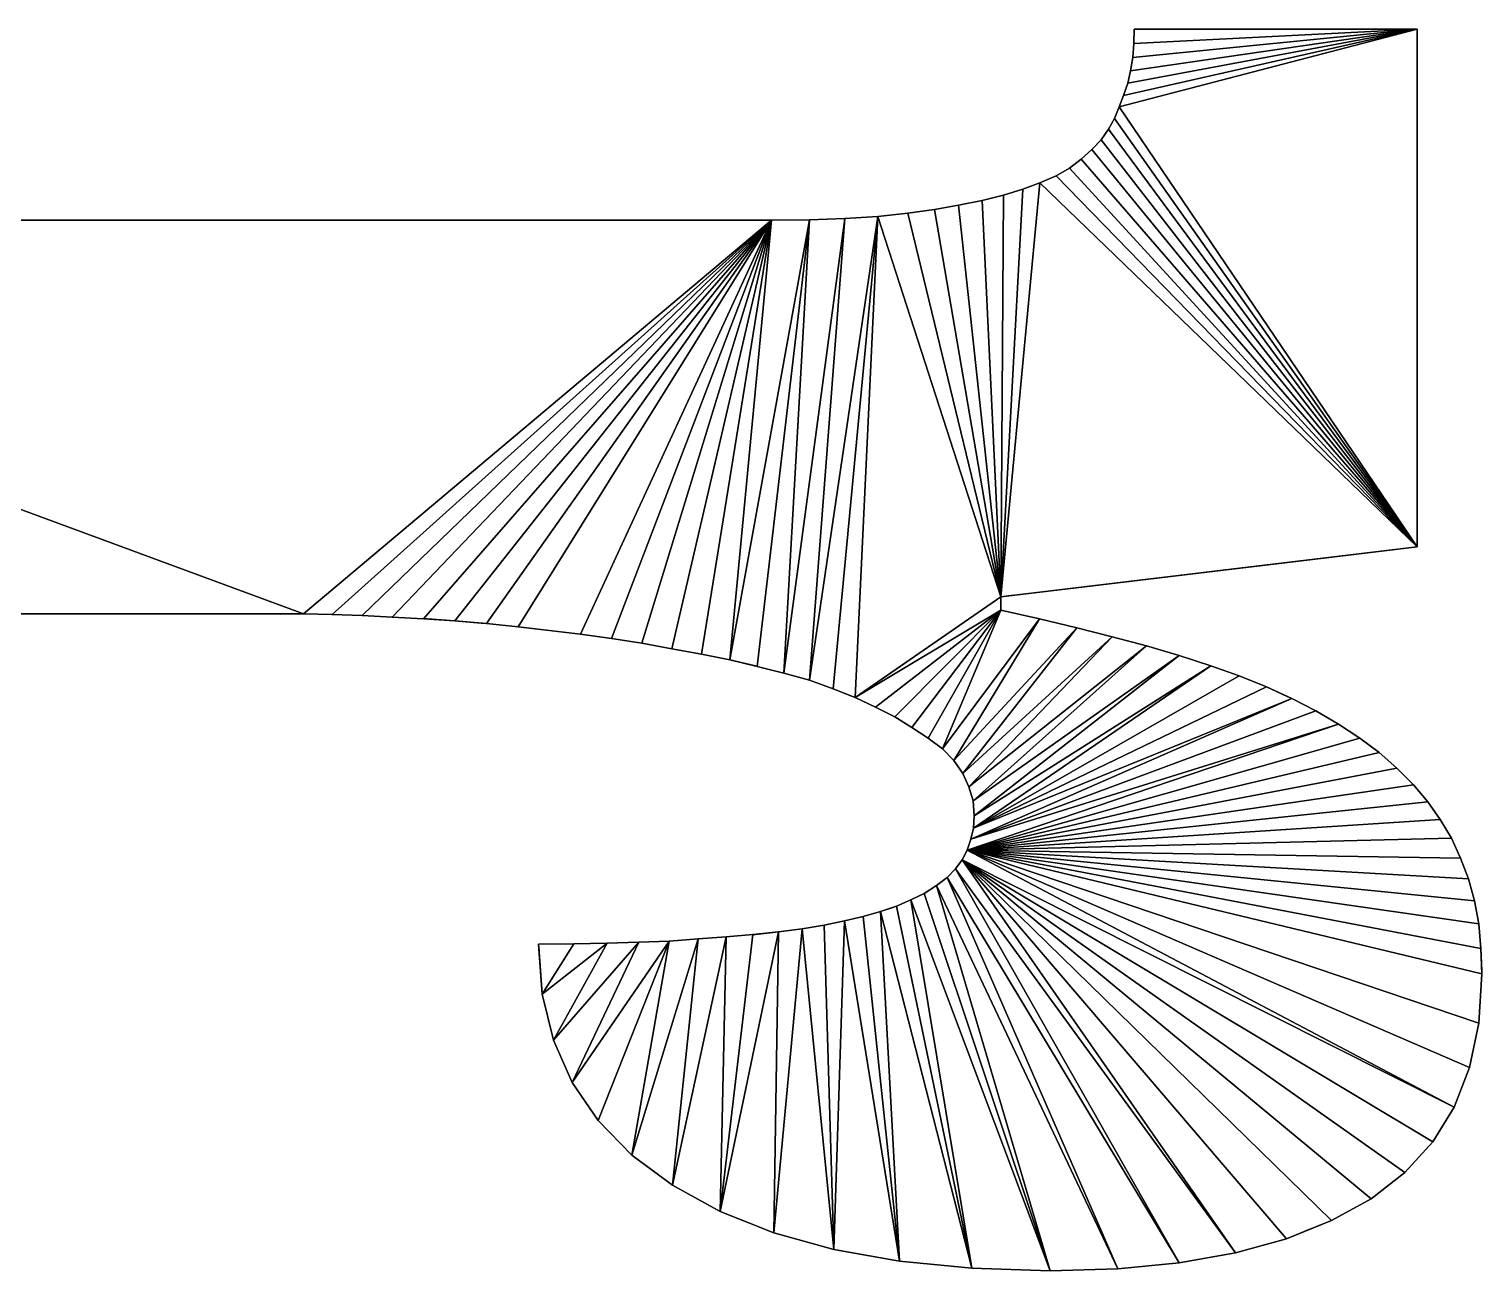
# Model space of a CAD drawing. Header units: inches. Extents: x 62 to 1153, y 3 to 780.
# Drawn here: x 408.183 to 410.895, y 200.456 to 202.775 of the extents above; entities that cross this region are included whole.
import ezdxf

# ---------------------------------------------------------------- set-up
doc = ezdxf.new("R2010")
doc.units = ezdxf.units.IN
doc.header["$MEASUREMENT"] = 0
doc.layers.add('ConstLine', color=6, linetype='Continuous')
doc.layers.add('ObjLayer', color=2, linetype='Continuous')

msp = doc.modelspace()

# ---------------------------------------------------------------- linework, layer by layer
at = {"layer": 'ConstLine'}
for points in [[(410.7739, 201.8076, 5), (410.7739, 202.7746, 5), (410.2179, 202.6296, 5)], [(410.2259, 202.6506, 5), (410.2179, 202.6296, 5), (410.7739, 202.7746, 5)], [(410.2339, 202.6736, 5), (410.2259, 202.6506, 5), (410.7739, 202.7746, 5)], [(410.2389, 202.6966, 5), (410.2339, 202.6736, 5), (410.7739, 202.7746, 5)], [(410.2429, 202.7216, 5), (410.2389, 202.6966, 5), (410.7739, 202.7746, 5)], [(410.2449, 202.7476, 5), (410.2429, 202.7216, 5), (410.7739, 202.7746, 5)], [(410.2459, 202.7746, 4), (410.2449, 202.7476, 4), (410.2449, 202.7476, 5)], [(410.2459, 202.7746, 4), (410.2449, 202.7476, 5), (410.2459, 202.7746, 5)], [(410.7739, 202.7746, 5), (410.2459, 202.7746, 5), (410.2449, 202.7476, 5)], [(410.2459, 202.7746, 5), (410.7739, 202.7746, 5), (410.2459, 202.7746, 4)], [(410.7739, 202.7746, 4), (410.2459, 202.7746, 4), (410.7739, 202.7746, 5)], [(410.7739, 202.7746, 4), (410.7739, 202.7746, 5), (410.7739, 201.8076, 5)], [(410.7739, 201.8076, 5), (410.7739, 201.8076, 4), (410.7739, 202.7746, 4)], [(410.2449, 202.7476, 4), (410.2429, 202.7216, 4), (410.2429, 202.7216, 5)], [(410.2449, 202.7476, 4), (410.2429, 202.7216, 5), (410.2449, 202.7476, 5)], [(410.2389, 202.6966, 4), (410.2339, 202.6736, 4), (410.2339, 202.6736, 5)], [(410.2389, 202.6966, 4), (410.2339, 202.6736, 5), (410.2389, 202.6966, 5)], [(410.2429, 202.7216, 4), (410.2389, 202.6966, 4), (410.2389, 202.6966, 5)], [(410.2429, 202.7216, 4), (410.2389, 202.6966, 5), (410.2429, 202.7216, 5)], [(410.2339, 202.6736, 4), (410.2259, 202.6506, 4), (410.2259, 202.6506, 5)], [(410.2339, 202.6736, 4), (410.2259, 202.6506, 5), (410.2339, 202.6736, 5)], [(410.2259, 202.6506, 4), (410.2179, 202.6296, 4), (410.2179, 202.6296, 5)], [(410.2259, 202.6506, 4), (410.2179, 202.6296, 5), (410.2259, 202.6506, 5)], [(410.2179, 202.6296, 4), (410.2089, 202.6076, 4), (410.2089, 202.6076, 5)], [(410.2179, 202.6296, 4), (410.2089, 202.6076, 5), (410.2179, 202.6296, 5)], [(410.2179, 202.6296, 5), (410.2089, 202.6076, 5), (410.7739, 201.8076, 5)], [(410.1979, 202.5876, 4), (410.1839, 202.5676, 4), (410.1839, 202.5676, 5)], [(410.1979, 202.5876, 4), (410.1839, 202.5676, 5), (410.1979, 202.5876, 5)], [(410.1839, 202.5676, 5), (410.7739, 201.8076, 5), (410.1979, 202.5876, 5)], [(410.2089, 202.6076, 4), (410.1979, 202.5876, 4), (410.1979, 202.5876, 5)], [(410.2089, 202.6076, 4), (410.1979, 202.5876, 5), (410.2089, 202.6076, 5)], [(410.2089, 202.6076, 5), (410.1979, 202.5876, 5), (410.7739, 201.8076, 5)], [(410.1697, 202.5526, 4), (410.1669, 202.5496, 5), (410.1839, 202.5676, 5)], [(410.1839, 202.5676, 5), (410.1669, 202.5496, 5), (410.7739, 201.8076, 5)], [(410.1839, 202.5676, 4), (410.1697, 202.5526, 4), (410.1839, 202.5676, 5)], [(410.1669, 202.5496, 4), (410.1469, 202.5316, 4), (410.1469, 202.5316, 5)], [(410.1669, 202.5496, 4), (410.1469, 202.5316, 5), (410.1669, 202.5496, 5)], [(410.1469, 202.5316, 5), (410.7739, 201.8076, 5), (410.1669, 202.5496, 5)], [(410.1697, 202.5526, 4), (410.1669, 202.5496, 4), (410.1669, 202.5496, 5)], [(410.1249, 202.5146, 4), (410.0999, 202.5006, 4), (410.0999, 202.5006, 5)], [(410.1249, 202.5146, 4), (410.0999, 202.5006, 5), (410.1249, 202.5146, 5)], [(410.1249, 202.5146, 5), (410.0999, 202.5006, 5), (410.7739, 201.8076, 5)], [(410.1469, 202.5316, 4), (410.1249, 202.5146, 4), (410.1249, 202.5146, 5)], [(410.1469, 202.5316, 4), (410.1249, 202.5146, 5), (410.1469, 202.5316, 5)], [(410.1469, 202.5316, 5), (410.1249, 202.5146, 5), (410.7739, 201.8076, 5)], [(410.0379, 202.4756, 5), (409.9969, 201.7146, 5), (410.0699, 202.4876, 5)], [(410.7739, 201.8076, 5), (410.0699, 202.4876, 5), (409.9969, 201.7146, 5)], [(410.0699, 202.4876, 4), (410.0379, 202.4756, 4), (410.0379, 202.4756, 5)], [(410.0699, 202.4876, 4), (410.0379, 202.4756, 5), (410.0699, 202.4876, 5)], [(410.0999, 202.5006, 4), (410.0699, 202.4876, 4), (410.0699, 202.4876, 5)], [(410.0999, 202.5006, 4), (410.0699, 202.4876, 5), (410.0999, 202.5006, 5)], [(410.0999, 202.5006, 5), (410.0699, 202.4876, 5), (410.7739, 201.8076, 5)], [(409.9619, 202.4546, 4), (409.9179, 202.4456, 4), (409.9179, 202.4456, 5)], [(409.9619, 202.4546, 4), (409.9179, 202.4456, 5), (409.9619, 202.4546, 5)], [(409.9619, 202.4546, 5), (409.9179, 202.4456, 5), (409.9969, 201.7146, 5)], [(410.0019, 202.4646, 4), (409.9619, 202.4546, 4), (409.9619, 202.4546, 5)], [(410.0019, 202.4646, 4), (409.9619, 202.4546, 5), (410.0019, 202.4646, 5)], [(410.0019, 202.4646, 5), (409.9619, 202.4546, 5), (409.9969, 201.7146, 5)], [(410.0019, 202.4646, 5), (409.9969, 201.7146, 5), (410.0379, 202.4756, 5)], [(410.0379, 202.4756, 4), (410.0019, 202.4646, 4), (410.0019, 202.4646, 5)], [(410.0379, 202.4756, 4), (410.0019, 202.4646, 5), (410.0379, 202.4756, 5)], [(409.6399, 201.5586, 5), (409.6839, 201.5426, 5), (409.7669, 202.4246, 5)], [(409.7669, 202.4246, 5), (409.7059, 202.4206, 5), (409.6399, 201.5586, 5)], [(409.6839, 201.5426, 5), (409.7249, 201.5266, 5), (409.7669, 202.4246, 5)], [(409.7669, 202.4246, 4), (409.7059, 202.4206, 4), (409.7059, 202.4206, 5)], [(409.7669, 202.4246, 4), (409.7059, 202.4206, 5), (409.7669, 202.4246, 5)], [(409.9969, 201.7146, 5), (409.7669, 202.4246, 5), (409.7249, 201.5266, 5)], [(409.8229, 202.4306, 4), (409.7669, 202.4246, 4), (409.7669, 202.4246, 5)], [(409.8229, 202.4306, 4), (409.7669, 202.4246, 5), (409.8229, 202.4306, 5)], [(409.8229, 202.4306, 5), (409.7669, 202.4246, 5), (409.9969, 201.7146, 5)], [(409.8729, 202.4376, 4), (409.8229, 202.4306, 4), (409.8229, 202.4306, 5)], [(409.8729, 202.4376, 4), (409.8229, 202.4306, 5), (409.8729, 202.4376, 5)], [(409.8729, 202.4376, 5), (409.8229, 202.4306, 5), (409.9969, 201.7146, 5)], [(409.9179, 202.4456, 4), (409.8729, 202.4376, 4), (409.8729, 202.4376, 5)], [(409.9179, 202.4456, 4), (409.8729, 202.4376, 5), (409.9179, 202.4456, 5)], [(409.9179, 202.4456, 5), (409.8729, 202.4376, 5), (409.9969, 201.7146, 5)], [(408.6949, 201.6826, 5), (406.7039, 202.4176, 5), (406.5849, 201.6826, 5)], [(406.7039, 202.4176, 5), (409.5689, 202.4176, 5), (409.5689, 202.4176, 4)], [(409.5689, 202.4176, 4), (406.7039, 202.4176, 4), (406.7039, 202.4176, 5)], [(406.7039, 202.4176, 5), (408.6949, 201.6826, 5), (409.5689, 202.4176, 5)], [(408.7489, 201.6816, 5), (409.5689, 202.4176, 5), (408.6949, 201.6826, 5)], [(408.8049, 201.6796, 5), (409.5689, 202.4176, 5), (408.7489, 201.6816, 5)], [(408.8049, 201.6796, 5), (408.8609, 201.6766, 5), (409.5689, 202.4176, 5)], [(408.8609, 201.6766, 5), (408.9189, 201.6736, 5), (409.5689, 202.4176, 5)], [(408.9189, 201.6736, 5), (408.9779, 201.6696, 5), (409.5689, 202.4176, 5)], [(408.9779, 201.6696, 5), (409.0369, 201.6646, 5), (409.5689, 202.4176, 5)], [(409.0369, 201.6646, 5), (409.0959, 201.6586, 5), (409.5689, 202.4176, 5)], [(409.0959, 201.6586, 5), (409.2119, 201.6446, 5), (409.5689, 202.4176, 5)], [(409.2119, 201.6446, 5), (409.2699, 201.6366, 5), (409.5689, 202.4176, 5)], [(409.2699, 201.6366, 5), (409.3269, 201.6276, 5), (409.5689, 202.4176, 5)], [(409.3269, 201.6276, 5), (409.3829, 201.6176, 5), (409.5689, 202.4176, 5)], [(409.3829, 201.6176, 5), (409.4379, 201.6076, 5), (409.5689, 202.4176, 5)], [(409.4379, 201.6076, 5), (409.4909, 201.5966, 5), (409.5689, 202.4176, 5)], [(409.4909, 201.5966, 5), (409.5419, 201.5846, 5), (409.6399, 202.4186, 5)], [(409.6399, 202.4186, 5), (409.5689, 202.4176, 5), (409.4909, 201.5966, 5)], [(409.5419, 201.5846, 5), (409.5919, 201.5716, 5), (409.6399, 202.4186, 5)], [(409.6399, 202.4186, 4), (409.5689, 202.4176, 4), (409.5689, 202.4176, 5)], [(409.6399, 202.4186, 4), (409.5689, 202.4176, 5), (409.6399, 202.4186, 5)], [(409.5919, 201.5716, 5), (409.6399, 201.5586, 5), (409.7059, 202.4206, 5)], [(409.7059, 202.4206, 5), (409.6399, 202.4186, 5), (409.5919, 201.5716, 5)], [(409.7059, 202.4206, 4), (409.6399, 202.4186, 4), (409.6399, 202.4186, 5)], [(409.7059, 202.4206, 4), (409.6399, 202.4186, 5), (409.7059, 202.4206, 5)], [(410.7739, 201.8076, 5), (409.9969, 201.7146, 5), (410.5629, 201.7824, 4)], [(410.7739, 201.8076, 4), (410.7739, 201.8076, 5), (410.5629, 201.7824, 4)], [(410.106, 201.7277, 4), (410.5629, 201.7824, 4), (409.9969, 201.7146, 5)], [(410.0486, 201.7208, 4), (410.106, 201.7277, 4), (409.9969, 201.7146, 5)], [(410.021, 201.7175, 4), (410.0486, 201.7208, 4), (409.9969, 201.7146, 5)], [(409.9969, 201.6896, 5), (409.9969, 201.7146, 5), (409.7249, 201.5266, 5)], [(409.9969, 201.7146, 5), (409.9969, 201.7146, 4), (410.021, 201.7175, 4)], [(409.9969, 201.7146, 4), (409.9969, 201.7146, 5), (409.9969, 201.6896, 4)], [(409.9969, 201.7146, 5), (409.9969, 201.6896, 5), (409.9969, 201.6896, 4)], [(408.6949, 201.6826, 5), (406.5849, 201.6826, 5), (406.5849, 201.6826, 4)], [(408.6949, 201.6826, 5), (406.5849, 201.6826, 4), (408.6949, 201.6826, 4)], [(408.7489, 201.6816, 4), (408.7489, 201.6816, 5), (408.6949, 201.6826, 5)], [(408.7489, 201.6816, 4), (408.6949, 201.6826, 5), (408.6949, 201.6826, 4)], [(408.8049, 201.6796, 4), (408.8049, 201.6796, 5), (408.7489, 201.6816, 5)], [(408.8049, 201.6796, 4), (408.7489, 201.6816, 5), (408.7489, 201.6816, 4)], [(408.8609, 201.6766, 4), (408.8609, 201.6766, 5), (408.8049, 201.6796, 5)], [(408.8609, 201.6766, 4), (408.8049, 201.6796, 5), (408.8049, 201.6796, 4)], [(408.9189, 201.6736, 4), (408.9189, 201.6736, 5), (408.8609, 201.6766, 5)], [(408.9189, 201.6736, 4), (408.8609, 201.6766, 5), (408.8609, 201.6766, 4)], [(408.9189, 201.6736, 4), (408.9264, 201.6731, 4), (408.9189, 201.6736, 5)], [(408.9779, 201.6696, 5), (408.9189, 201.6736, 5), (408.9264, 201.6731, 4)], [(408.9779, 201.6696, 4), (408.9779, 201.6696, 5), (408.9264, 201.6731, 4)], [(408.9779, 201.6696, 4), (409.0269, 201.6655, 4), (408.9779, 201.6696, 5)], [(409.0369, 201.6646, 5), (408.9779, 201.6696, 5), (409.0269, 201.6655, 4)], [(409.0369, 201.6646, 4), (409.0369, 201.6646, 5), (409.0269, 201.6655, 4)], [(409.0959, 201.6586, 4), (409.0959, 201.6586, 5), (409.0369, 201.6646, 5)], [(409.0959, 201.6586, 4), (409.0369, 201.6646, 5), (409.0369, 201.6646, 4)], [(409.7249, 201.5266, 5), (409.7629, 201.5086, 5), (409.9969, 201.6896, 5)], [(409.7629, 201.5086, 5), (409.7989, 201.4906, 5), (409.9969, 201.6896, 5)], [(409.7989, 201.4906, 5), (409.8309, 201.4706, 5), (409.9969, 201.6896, 5)], [(409.8309, 201.4706, 5), (409.8609, 201.4506, 5), (409.9969, 201.6896, 5)], [(409.8609, 201.4506, 5), (409.8879, 201.4306, 5), (409.9969, 201.6896, 5)], [(410.0689, 201.6736, 5), (409.9969, 201.6896, 5), (409.8879, 201.4306, 5)], [(409.8879, 201.4306, 5), (409.9089, 201.4086, 5), (410.0689, 201.6736, 5)], [(410.1389, 201.6566, 5), (410.0689, 201.6736, 5), (409.9089, 201.4086, 5)], [(410.0689, 201.6736, 4), (409.9969, 201.6896, 4), (409.9969, 201.6896, 5)], [(410.0689, 201.6736, 4), (409.9969, 201.6896, 5), (410.0689, 201.6736, 5)], [(410.1389, 201.6566, 4), (410.0689, 201.6736, 4), (410.0689, 201.6736, 5)], [(410.1389, 201.6566, 4), (410.0689, 201.6736, 5), (410.1389, 201.6566, 5)], [(409.2119, 201.6446, 4), (409.2119, 201.6446, 5), (409.0959, 201.6586, 5)], [(409.2119, 201.6446, 4), (409.0959, 201.6586, 5), (409.0959, 201.6586, 4)], [(409.2699, 201.6366, 4), (409.2699, 201.6366, 5), (409.2119, 201.6446, 5)], [(409.2699, 201.6366, 4), (409.2119, 201.6446, 5), (409.2119, 201.6446, 4)], [(409.9089, 201.4086, 5), (409.9259, 201.3846, 5), (410.1389, 201.6566, 5)], [(410.2049, 201.6396, 5), (410.1389, 201.6566, 5), (409.9259, 201.3846, 5)], [(409.9259, 201.3846, 5), (409.9369, 201.3596, 5), (410.2049, 201.6396, 5)], [(410.2689, 201.6226, 5), (410.2049, 201.6396, 5), (409.9369, 201.3596, 5)], [(410.2049, 201.6396, 4), (410.1389, 201.6566, 4), (410.1389, 201.6566, 5)], [(410.2049, 201.6396, 4), (410.1389, 201.6566, 5), (410.2049, 201.6396, 5)], [(410.2689, 201.6226, 4), (410.2049, 201.6396, 4), (410.2049, 201.6396, 5)], [(410.2689, 201.6226, 4), (410.2049, 201.6396, 5), (410.2689, 201.6226, 5)], [(409.3269, 201.6276, 4), (409.3269, 201.6276, 5), (409.2699, 201.6366, 5)], [(409.3269, 201.6276, 4), (409.2699, 201.6366, 5), (409.2699, 201.6366, 4)], [(409.3829, 201.6176, 4), (409.3829, 201.6176, 5), (409.3269, 201.6276, 5)], [(409.3829, 201.6176, 4), (409.3269, 201.6276, 5), (409.3269, 201.6276, 4)], [(409.4379, 201.6076, 4), (409.4379, 201.6076, 5), (409.3829, 201.6176, 5)], [(409.4379, 201.6076, 4), (409.3829, 201.6176, 5), (409.3829, 201.6176, 4)], [(409.9369, 201.3596, 5), (409.9449, 201.3336, 5), (410.2689, 201.6226, 5)], [(410.3299, 201.6046, 5), (410.2689, 201.6226, 5), (409.9449, 201.3336, 5)], [(410.3299, 201.6046, 4), (410.2689, 201.6226, 4), (410.2689, 201.6226, 5)], [(410.3299, 201.6046, 4), (410.2689, 201.6226, 5), (410.3299, 201.6046, 5)], [(409.4909, 201.5966, 4), (409.4909, 201.5966, 5), (409.4379, 201.6076, 5)], [(409.4909, 201.5966, 4), (409.4379, 201.6076, 5), (409.4379, 201.6076, 4)], [(409.4909, 201.5966, 4), (409.5389, 201.5853, 4), (409.4909, 201.5966, 5)], [(409.5419, 201.5846, 5), (409.4909, 201.5966, 5), (409.5389, 201.5853, 4)], [(409.5419, 201.5846, 4), (409.5419, 201.5846, 5), (409.5389, 201.5853, 4)], [(409.5919, 201.5716, 4), (409.5919, 201.5716, 5), (409.5419, 201.5846, 5)], [(409.5919, 201.5716, 4), (409.5419, 201.5846, 5), (409.5419, 201.5846, 4)], [(409.9449, 201.3336, 5), (409.9469, 201.3056, 5), (410.3299, 201.6046, 5)], [(410.4419, 201.5666, 5), (410.3889, 201.5856, 5), (409.9459, 201.2826, 5)], [(409.9469, 201.3056, 5), (409.9459, 201.2826, 5), (410.3889, 201.5856, 5)], [(410.3889, 201.5856, 5), (410.3299, 201.6046, 5), (409.9469, 201.3056, 5)], [(410.3889, 201.5856, 4), (410.3299, 201.6046, 4), (410.3299, 201.6046, 5)], [(410.3889, 201.5856, 4), (410.3299, 201.6046, 5), (410.3889, 201.5856, 5)], [(410.4419, 201.5666, 4), (410.3889, 201.5856, 4), (410.3889, 201.5856, 5)], [(410.4419, 201.5666, 4), (410.3889, 201.5856, 5), (410.4419, 201.5666, 5)], [(409.6399, 201.5586, 4), (409.6399, 201.5586, 5), (409.5919, 201.5716, 5)], [(409.6399, 201.5586, 4), (409.5919, 201.5716, 5), (409.5919, 201.5716, 4)], [(409.6839, 201.5426, 4), (409.6839, 201.5426, 5), (409.6399, 201.5586, 5)], [(409.6839, 201.5426, 4), (409.6399, 201.5586, 5), (409.6399, 201.5586, 4)], [(410.4929, 201.5466, 5), (410.4419, 201.5666, 5), (409.9459, 201.2826, 5)], [(410.4929, 201.5466, 4), (410.4419, 201.5666, 4), (410.4419, 201.5666, 5)], [(410.4929, 201.5466, 4), (410.4419, 201.5666, 5), (410.4929, 201.5466, 5)], [(409.6839, 201.5426, 4), (409.7197, 201.5286, 4), (409.6839, 201.5426, 5)], [(409.6839, 201.5426, 5), (409.7197, 201.5286, 4), (409.7249, 201.5266, 5)], [(410.5399, 201.5246, 5), (410.4929, 201.5466, 5), (409.9459, 201.2826, 5)], [(410.5313, 201.5286, 4), (410.4929, 201.5466, 4), (410.4929, 201.5466, 5)], [(410.4929, 201.5466, 5), (410.5399, 201.5246, 5), (410.5313, 201.5286, 4)], [(409.7249, 201.5266, 4), (409.7249, 201.5266, 5), (409.7197, 201.5286, 4)], [(409.7629, 201.5086, 5), (409.7249, 201.5266, 5), (409.7249, 201.5266, 4)], [(409.7629, 201.5086, 5), (409.7249, 201.5266, 4), (409.7629, 201.5086, 4)], [(409.7989, 201.4906, 5), (409.7629, 201.5086, 5), (409.7629, 201.5086, 4)], [(409.7629, 201.5086, 4), (409.7989, 201.4906, 4), (409.7989, 201.4906, 5)], [(410.5399, 201.5246, 5), (409.9409, 201.2616, 5), (410.5849, 201.5016, 5)], [(409.9459, 201.2826, 5), (409.9409, 201.2616, 5), (410.5399, 201.5246, 5)], [(410.5849, 201.5016, 5), (409.9409, 201.2616, 5), (410.6269, 201.4766, 5)], [(410.5399, 201.5246, 4), (410.5313, 201.5286, 4), (410.5399, 201.5246, 5)], [(410.5399, 201.5246, 5), (410.5849, 201.5016, 5), (410.5629, 201.5129, 4)], [(410.5629, 201.5129, 4), (410.5399, 201.5246, 4), (410.5399, 201.5246, 5)], [(410.5849, 201.5016, 4), (410.5629, 201.5129, 4), (410.5849, 201.5016, 5)], [(410.6269, 201.4766, 4), (410.5849, 201.5016, 4), (410.5849, 201.5016, 5)], [(410.6269, 201.4766, 4), (410.5849, 201.5016, 5), (410.6269, 201.4766, 5)], [(409.8309, 201.4706, 5), (409.7989, 201.4906, 5), (409.8309, 201.4706, 4)], [(409.7989, 201.4906, 4), (409.8309, 201.4706, 4), (409.7989, 201.4906, 5)], [(410.6269, 201.4766, 5), (409.9339, 201.2416, 5), (410.6669, 201.4506, 5)], [(409.9339, 201.2416, 5), (410.6269, 201.4766, 5), (409.9409, 201.2616, 5)], [(410.6669, 201.4506, 4), (410.6269, 201.4766, 4), (410.6269, 201.4766, 5)], [(410.6669, 201.4506, 4), (410.6269, 201.4766, 5), (410.6669, 201.4506, 5)], [(409.8609, 201.4506, 4), (409.8609, 201.4506, 5), (409.8309, 201.4706, 5)], [(409.8309, 201.4706, 4), (409.8609, 201.4506, 4), (409.8309, 201.4706, 5)], [(409.8879, 201.4306, 4), (409.8879, 201.4306, 5), (409.8609, 201.4506, 4)], [(409.8609, 201.4506, 5), (409.8609, 201.4506, 4), (409.8879, 201.4306, 5)], [(410.6669, 201.4506, 5), (409.9339, 201.2416, 5), (410.7029, 201.4236, 5)], [(410.7029, 201.4236, 4), (410.6669, 201.4506, 4), (410.6669, 201.4506, 5)], [(410.7029, 201.4236, 4), (410.6669, 201.4506, 5), (410.7029, 201.4236, 5)], [(409.8879, 201.4306, 4), (409.9089, 201.4086, 4), (409.8879, 201.4306, 5)], [(409.9089, 201.4086, 5), (409.8879, 201.4306, 5), (409.9089, 201.4086, 4)], [(410.7029, 201.4236, 5), (409.9339, 201.2416, 5), (410.7359, 201.3946, 5)], [(410.7359, 201.3946, 4), (410.7029, 201.4236, 4), (410.7029, 201.4236, 5)], [(410.7359, 201.3946, 4), (410.7029, 201.4236, 5), (410.7359, 201.3946, 5)], [(409.9089, 201.4086, 4), (409.9259, 201.3846, 5), (409.9089, 201.4086, 5)], [(409.9259, 201.3846, 5), (409.9089, 201.4086, 4), (409.9259, 201.3846, 4)], [(410.7359, 201.3946, 5), (409.9339, 201.2416, 5), (410.7669, 201.3636, 5)], [(410.7359, 201.3946, 4), (410.7359, 201.3946, 5), (410.7669, 201.3636, 5)], [(410.7359, 201.3946, 4), (410.7669, 201.3636, 5), (410.7669, 201.3636, 4)], [(409.9259, 201.3846, 5), (409.9259, 201.3846, 4), (409.9369, 201.3596, 5)], [(409.9259, 201.3846, 4), (409.9369, 201.3596, 4), (409.9369, 201.3596, 5)], [(410.7669, 201.3636, 5), (409.9339, 201.2416, 5), (410.7939, 201.3316, 5)], [(409.9369, 201.3596, 5), (409.9449, 201.3336, 4), (409.9449, 201.3336, 5)], [(409.9369, 201.3596, 4), (409.9449, 201.3336, 4), (409.9369, 201.3596, 5)], [(410.7669, 201.3636, 4), (410.7669, 201.3636, 5), (410.7939, 201.3316, 5)], [(410.7669, 201.3636, 4), (410.7939, 201.3316, 5), (410.7939, 201.3316, 4)], [(410.7939, 201.3316, 5), (409.9339, 201.2416, 5), (410.8169, 201.2986, 5)], [(409.9449, 201.3336, 4), (409.9469, 201.3056, 5), (409.9449, 201.3336, 5)], [(409.9449, 201.3336, 4), (409.9469, 201.3056, 4), (409.9469, 201.3056, 5)], [(410.7939, 201.3316, 4), (410.7939, 201.3316, 5), (410.8169, 201.2986, 5)], [(410.7939, 201.3316, 4), (410.8169, 201.2986, 5), (410.8169, 201.2986, 4)], [(410.8169, 201.2986, 5), (409.9339, 201.2416, 5), (410.8379, 201.2636, 5)], [(409.9459, 201.2826, 5), (409.9469, 201.3056, 5), (409.9459, 201.2826, 4)], [(409.9469, 201.3056, 5), (409.9469, 201.3056, 4), (409.9459, 201.2826, 4)], [(410.8169, 201.2986, 4), (410.8169, 201.2986, 5), (410.8379, 201.2636, 5)], [(410.8169, 201.2986, 4), (410.8379, 201.2636, 5), (410.8379, 201.2636, 4)], [(410.8379, 201.2636, 5), (409.9339, 201.2416, 5), (410.8549, 201.2266, 5)], [(409.9409, 201.2616, 5), (409.9409, 201.2616, 4), (409.9339, 201.2416, 5)], [(409.9339, 201.2416, 4), (409.9339, 201.2416, 5), (409.9409, 201.2616, 4)], [(409.9409, 201.2616, 5), (409.9459, 201.2826, 5), (409.9435, 201.2726, 4)], [(409.9409, 201.2616, 4), (409.9409, 201.2616, 5), (409.9435, 201.2726, 4)], [(409.9459, 201.2826, 4), (409.9435, 201.2726, 4), (409.9459, 201.2826, 5)], [(410.8379, 201.2636, 4), (410.8379, 201.2636, 5), (410.8549, 201.2266, 5)], [(410.8379, 201.2636, 4), (410.8549, 201.2266, 5), (410.8549, 201.2266, 4)], [(409.9339, 201.2416, 5), (409.9249, 201.2236, 4), (409.9249, 201.2236, 5)], [(409.9339, 201.2416, 4), (409.9249, 201.2236, 4), (409.9339, 201.2416, 5)], [(409.9249, 201.2236, 5), (410.8429, 200.7616, 5), (409.9339, 201.2416, 5)], [(410.8719, 200.8356, 5), (409.9339, 201.2416, 5), (410.8429, 200.7616, 5)], [(410.8889, 200.9186, 5), (409.9339, 201.2416, 5), (410.8719, 200.8356, 5)], [(410.8949, 201.0106, 5), (409.9339, 201.2416, 5), (410.8889, 200.9186, 5)], [(410.8809, 201.1466, 5), (409.9339, 201.2416, 5), (410.8889, 201.1036, 5)], [(410.8699, 201.1876, 5), (409.9339, 201.2416, 5), (410.8809, 201.1466, 5)], [(410.8549, 201.2266, 5), (409.9339, 201.2416, 5), (410.8699, 201.1876, 5)], [(410.8889, 201.1036, 5), (409.9339, 201.2416, 5), (410.8929, 201.0576, 5)], [(410.8929, 201.0576, 5), (409.9339, 201.2416, 5), (410.8949, 201.0106, 5)], [(409.9119, 201.2066, 5), (409.8969, 201.1906, 5), (410.3299, 200.4706, 5)], [(409.9119, 201.2066, 4), (409.8969, 201.1906, 5), (409.9119, 201.2066, 5)], [(409.8969, 201.1906, 5), (409.9119, 201.2066, 4), (409.8969, 201.1906, 4)], [(409.9249, 201.2236, 5), (409.9119, 201.2066, 5), (410.4349, 200.4896, 5)], [(409.9249, 201.2236, 4), (409.9119, 201.2066, 4), (409.9249, 201.2236, 5)], [(409.9119, 201.2066, 5), (409.9249, 201.2236, 5), (409.9119, 201.2066, 4)], [(410.3299, 200.4706, 5), (410.4349, 200.4896, 5), (409.9119, 201.2066, 5)], [(410.8429, 200.7616, 5), (409.9249, 201.2236, 5), (410.8029, 200.6966, 5)], [(410.7509, 200.6396, 5), (410.8029, 200.6966, 5), (409.9249, 201.2236, 5)], [(410.6879, 200.5906, 5), (410.7509, 200.6396, 5), (409.9249, 201.2236, 5)], [(410.4349, 200.4896, 5), (410.5299, 200.5156, 5), (409.9249, 201.2236, 5)], [(410.5299, 200.5156, 5), (410.6139, 200.5496, 5), (409.9249, 201.2236, 5)], [(410.6139, 200.5496, 5), (410.6879, 200.5906, 5), (409.9249, 201.2236, 5)], [(410.8549, 201.2266, 4), (410.8549, 201.2266, 5), (410.8699, 201.1876, 5)], [(410.8549, 201.2266, 4), (410.8699, 201.1876, 5), (410.8699, 201.1876, 4)], [(409.8969, 201.1906, 5), (409.8769, 201.1756, 5), (410.2149, 200.4596, 5)], [(409.8769, 201.1756, 5), (409.8969, 201.1906, 5), (409.8769, 201.1756, 4)], [(409.8969, 201.1906, 5), (409.8969, 201.1906, 4), (409.8769, 201.1756, 4)], [(410.2149, 200.4596, 5), (410.3299, 200.4706, 5), (409.8969, 201.1906, 5)], [(410.8699, 201.1876, 4), (410.8699, 201.1876, 5), (410.8809, 201.1466, 5)], [(410.8699, 201.1876, 4), (410.8809, 201.1466, 5), (410.8809, 201.1466, 4)], [(409.8539, 201.1606, 4), (409.8289, 201.1486, 5), (409.8539, 201.1606, 5)], [(409.8539, 201.1606, 4), (409.8289, 201.1486, 4), (409.8289, 201.1486, 5)], [(409.8539, 201.1606, 5), (409.8289, 201.1486, 5), (410.0889, 200.4556, 5)], [(409.8769, 201.1756, 5), (409.8539, 201.1606, 5), (410.0889, 200.4556, 5)], [(409.8769, 201.1756, 4), (409.8539, 201.1606, 4), (409.8539, 201.1606, 5)], [(409.8769, 201.1756, 4), (409.8539, 201.1606, 5), (409.8769, 201.1756, 5)], [(410.0889, 200.4556, 5), (410.2149, 200.4596, 5), (409.8769, 201.1756, 5)], [(409.7719, 201.1266, 5), (409.7399, 201.1176, 5), (409.8079, 200.4736, 5)], [(409.7719, 201.1266, 4), (409.7399, 201.1176, 4), (409.7719, 201.1266, 5)], [(409.7399, 201.1176, 5), (409.7719, 201.1266, 5), (409.7399, 201.1176, 4)], [(409.7719, 201.1266, 5), (409.8019, 201.1366, 5), (409.7949, 201.1343, 4)], [(409.8019, 201.1366, 5), (409.7719, 201.1266, 5), (409.9429, 200.4606, 5)], [(409.7719, 201.1266, 4), (409.7719, 201.1266, 5), (409.7949, 201.1343, 4)], [(409.8079, 200.4736, 5), (409.9429, 200.4606, 5), (409.7719, 201.1266, 5)], [(409.8019, 201.1366, 4), (409.7949, 201.1343, 4), (409.8019, 201.1366, 5)], [(409.8289, 201.1486, 5), (409.8019, 201.1366, 4), (409.8019, 201.1366, 5)], [(409.8289, 201.1486, 4), (409.8019, 201.1366, 4), (409.8289, 201.1486, 5)], [(409.8289, 201.1486, 5), (409.8019, 201.1366, 5), (409.9429, 200.4606, 5)], [(409.9429, 200.4606, 5), (410.0889, 200.4556, 5), (409.8289, 201.1486, 5)], [(410.8809, 201.1466, 4), (410.8809, 201.1466, 5), (410.8889, 201.1036, 5)], [(410.8809, 201.1466, 4), (410.8889, 201.1036, 5), (410.8889, 201.1036, 4)], [(409.6669, 201.1016, 4), (409.6259, 201.0946, 5), (409.6669, 201.1016, 5)], [(409.6669, 201.1016, 4), (409.6259, 201.0946, 4), (409.6259, 201.0946, 5)], [(409.6669, 201.1016, 5), (409.6259, 201.0946, 5), (409.6849, 200.4956, 5)], [(409.6669, 201.1016, 5), (409.7049, 201.1096, 5), (409.6669, 201.1016, 4)], [(409.7049, 201.1096, 5), (409.7049, 201.1096, 4), (409.6669, 201.1016, 4)], [(409.7049, 201.1096, 5), (409.6669, 201.1016, 5), (409.6849, 200.4956, 5)], [(409.6849, 200.4956, 5), (409.8079, 200.4736, 5), (409.7049, 201.1096, 5)], [(409.7399, 201.1176, 4), (409.7049, 201.1096, 5), (409.7399, 201.1176, 5)], [(409.7049, 201.1096, 5), (409.7399, 201.1176, 4), (409.7049, 201.1096, 4)], [(409.7399, 201.1176, 5), (409.7049, 201.1096, 5), (409.8079, 200.4736, 5)], [(410.8889, 201.1036, 4), (410.8889, 201.1036, 5), (410.8929, 201.0576, 5)], [(410.8889, 201.1036, 4), (410.8929, 201.0576, 5), (410.8929, 201.0576, 4)], [(409.3209, 201.0696, 5), (409.2619, 201.0676, 5), (409.1619, 200.8866, 5)], [(409.1619, 200.8866, 5), (409.1969, 200.8076, 5), (409.3209, 201.0696, 5)], [(409.3779, 201.0716, 5), (409.3209, 201.0696, 5), (409.1969, 200.8076, 5)], [(409.1969, 200.8076, 5), (409.2449, 200.7366, 5), (409.3779, 201.0716, 5)], [(409.2449, 200.7366, 5), (409.3079, 200.6716, 5), (409.3779, 201.0716, 5)], [(409.3209, 201.0696, 4), (409.2619, 201.0676, 4), (409.2619, 201.0676, 5)], [(409.3209, 201.0696, 4), (409.2619, 201.0676, 5), (409.3209, 201.0696, 5)], [(409.3079, 200.6716, 5), (409.3839, 200.6156, 5), (409.4319, 201.0756, 5)], [(409.4319, 201.0756, 5), (409.3779, 201.0716, 5), (409.3079, 200.6716, 5)], [(409.3779, 201.0716, 4), (409.3209, 201.0696, 4), (409.3209, 201.0696, 5)], [(409.3779, 201.0716, 4), (409.3209, 201.0696, 5), (409.3779, 201.0716, 5)], [(409.4319, 201.0756, 4), (409.3779, 201.0716, 4), (409.3779, 201.0716, 5)], [(409.4319, 201.0756, 4), (409.3779, 201.0716, 5), (409.4319, 201.0756, 5)], [(409.3839, 200.6156, 5), (409.4729, 200.5666, 5), (409.4839, 201.0796, 5)], [(409.4839, 201.0796, 5), (409.4319, 201.0756, 5), (409.3839, 200.6156, 5)], [(409.4839, 201.0796, 4), (409.4319, 201.0756, 4), (409.4319, 201.0756, 5)], [(409.4839, 201.0796, 4), (409.4319, 201.0756, 5), (409.4839, 201.0796, 5)], [(409.5819, 201.0886, 5), (409.5339, 201.0836, 5), (409.4729, 200.5666, 5)], [(409.4729, 200.5666, 5), (409.5729, 200.5266, 5), (409.5819, 201.0886, 5)], [(409.5339, 201.0836, 5), (409.4839, 201.0796, 5), (409.4729, 200.5666, 5)], [(409.5339, 201.0836, 4), (409.4839, 201.0796, 4), (409.4839, 201.0796, 5)], [(409.5339, 201.0836, 4), (409.4839, 201.0796, 5), (409.5339, 201.0836, 5)], [(409.5339, 201.0836, 5), (409.5819, 201.0886, 5), (409.5389, 201.0841, 4)], [(409.5339, 201.0836, 4), (409.5339, 201.0836, 5), (409.5389, 201.0841, 4)], [(409.5819, 201.0886, 4), (409.5389, 201.0841, 4), (409.5819, 201.0886, 5)], [(409.6259, 201.0946, 5), (409.5819, 201.0886, 5), (409.5729, 200.5266, 5)], [(409.5729, 200.5266, 5), (409.6849, 200.4956, 5), (409.6259, 201.0946, 5)], [(409.6259, 201.0946, 5), (409.5819, 201.0886, 4), (409.5819, 201.0886, 5)], [(409.6259, 201.0946, 4), (409.5819, 201.0886, 4), (409.6259, 201.0946, 5)], [(409.1999, 201.0666, 4), (409.1339, 201.0656, 4), (409.1339, 201.0656, 5)], [(409.1999, 201.0666, 4), (409.1339, 201.0656, 5), (409.1999, 201.0666, 5)], [(409.1339, 201.0656, 5), (409.1409, 200.9726, 5), (409.1999, 201.0666, 5)], [(409.1339, 201.0656, 4), (409.1339, 201.0656, 4), (409.1339, 201.0656, 5)], [(409.1339, 201.0656, 4), (409.134, 201.0633, 4), (409.1339, 201.0656, 5)], [(409.134, 201.0631, 4), (409.1348, 201.0536, 4), (409.1339, 201.0656, 5)], [(409.134, 201.0633, 4), (409.134, 201.0631, 4), (409.1339, 201.0656, 5)], [(409.1348, 201.0528, 4), (409.1349, 201.0517, 4), (409.1339, 201.0656, 5)], [(409.1348, 201.0536, 4), (409.1348, 201.0528, 4), (409.1339, 201.0656, 5)], [(409.1349, 201.0517, 4), (409.1356, 201.0421, 4), (409.1339, 201.0656, 5)], [(409.1356, 201.0421, 4), (409.1375, 201.0166, 4), (409.1339, 201.0656, 5)], [(409.1409, 200.9726, 5), (409.1339, 201.0656, 5), (409.1375, 201.0166, 4)], [(409.2619, 201.0676, 5), (409.1999, 201.0666, 5), (409.1409, 200.9726, 5)], [(409.1409, 200.9726, 5), (409.1619, 200.8866, 5), (409.2619, 201.0676, 5)], [(409.2619, 201.0676, 4), (409.1999, 201.0666, 4), (409.1999, 201.0666, 5)], [(409.2619, 201.0676, 4), (409.1999, 201.0666, 5), (409.2619, 201.0676, 5)], [(410.8949, 201.0106, 5), (410.8946, 201.0166, 4), (410.8929, 201.0576, 5)], [(410.8929, 201.0576, 4), (410.8929, 201.0576, 5), (410.8946, 201.0166, 4)], [(409.1375, 201.0166, 4), (409.1409, 200.9726, 4), (409.1409, 200.9726, 5)], [(410.8949, 201.0106, 5), (410.8949, 201.0106, 4), (410.8946, 201.0166, 4)], [(410.8949, 201.0106, 4), (410.8949, 201.0106, 5), (410.8889, 200.9186, 5)], [(410.8949, 201.0106, 4), (410.8889, 200.9186, 5), (410.8889, 200.9186, 4)], [(409.1409, 200.9726, 4), (409.1619, 200.8866, 4), (409.1619, 200.8866, 5)], [(409.1409, 200.9726, 4), (409.1619, 200.8866, 5), (409.1409, 200.9726, 5)], [(410.8889, 200.9186, 4), (410.8889, 200.9186, 5), (410.8719, 200.8356, 5)], [(410.8889, 200.9186, 4), (410.8719, 200.8356, 5), (410.8719, 200.8356, 4)], [(409.1619, 200.8866, 4), (409.1969, 200.8076, 4), (409.1969, 200.8076, 5)], [(409.1619, 200.8866, 4), (409.1969, 200.8076, 5), (409.1619, 200.8866, 5)], [(410.8719, 200.8356, 4), (410.8719, 200.8356, 5), (410.8429, 200.7616, 5)], [(410.8719, 200.8356, 4), (410.8429, 200.7616, 5), (410.8429, 200.7616, 4)], [(409.1969, 200.8076, 4), (409.2449, 200.7366, 4), (409.2449, 200.7366, 5)], [(409.1969, 200.8076, 4), (409.2449, 200.7366, 5), (409.1969, 200.8076, 5)], [(410.8429, 200.7616, 4), (410.8429, 200.7616, 5), (410.8029, 200.6966, 5)], [(410.8429, 200.7616, 4), (410.8029, 200.6966, 5), (410.8029, 200.6966, 4)], [(409.2449, 200.7366, 4), (409.3079, 200.6716, 4), (409.3079, 200.6716, 5)], [(409.2449, 200.7366, 4), (409.3079, 200.6716, 5), (409.2449, 200.7366, 5)], [(410.8029, 200.6966, 4), (410.8029, 200.6966, 5), (410.7509, 200.6396, 5)], [(410.8029, 200.6966, 4), (410.7509, 200.6396, 5), (410.7509, 200.6396, 4)], [(409.3839, 200.6156, 4), (409.3839, 200.6156, 5), (409.3079, 200.6716, 5)], [(409.3839, 200.6156, 4), (409.3079, 200.6716, 5), (409.3079, 200.6716, 4)], [(410.7509, 200.6396, 4), (410.7509, 200.6396, 5), (410.6879, 200.5906, 5)], [(410.7509, 200.6396, 4), (410.6879, 200.5906, 5), (410.6879, 200.5906, 4)], [(409.4729, 200.5666, 4), (409.4729, 200.5666, 5), (409.3839, 200.6156, 5)], [(409.4729, 200.5666, 4), (409.3839, 200.6156, 5), (409.3839, 200.6156, 4)], [(410.6879, 200.5906, 4), (410.6879, 200.5906, 5), (410.6139, 200.5496, 5)], [(410.6879, 200.5906, 4), (410.6139, 200.5496, 5), (410.6139, 200.5496, 4)], [(409.4729, 200.5666, 5), (409.5389, 200.5402, 4), (409.5729, 200.5266, 5)], [(409.4729, 200.5666, 5), (409.4729, 200.5666, 4), (409.5389, 200.5402, 4)], [(409.5729, 200.5266, 4), (409.5729, 200.5266, 5), (409.5389, 200.5402, 4)], [(409.6849, 200.4956, 4), (409.6849, 200.4956, 5), (409.5729, 200.5266, 5)], [(409.6849, 200.4956, 4), (409.5729, 200.5266, 5), (409.5729, 200.5266, 4)], [(410.6139, 200.5496, 5), (410.5299, 200.5156, 5), (410.5629, 200.529, 4)], [(410.5299, 200.5156, 4), (410.5629, 200.529, 4), (410.5299, 200.5156, 5)], [(410.6139, 200.5496, 4), (410.6139, 200.5496, 5), (410.5629, 200.529, 4)], [(410.5299, 200.5156, 4), (410.5299, 200.5156, 5), (410.4349, 200.4896, 5)], [(410.5299, 200.5156, 4), (410.4349, 200.4896, 5), (410.4349, 200.4896, 4)], [(409.8079, 200.4736, 4), (409.8079, 200.4736, 5), (409.6849, 200.4956, 5)], [(409.8079, 200.4736, 4), (409.6849, 200.4956, 5), (409.6849, 200.4956, 4)], [(409.9429, 200.4606, 4), (409.9429, 200.4606, 5), (409.8079, 200.4736, 5)], [(409.9429, 200.4606, 4), (409.8079, 200.4736, 5), (409.8079, 200.4736, 4)], [(410.4349, 200.4896, 4), (410.4349, 200.4896, 5), (410.3299, 200.4706, 5)], [(410.4349, 200.4896, 4), (410.3299, 200.4706, 5), (410.3299, 200.4706, 4)], [(410.0889, 200.4556, 4), (410.0889, 200.4556, 5), (409.9429, 200.4606, 5)], [(410.0889, 200.4556, 4), (409.9429, 200.4606, 5), (409.9429, 200.4606, 4)], [(410.2149, 200.4596, 4), (410.2149, 200.4596, 5), (410.0889, 200.4556, 5)], [(410.2149, 200.4596, 4), (410.0889, 200.4556, 5), (410.0889, 200.4556, 4)], [(410.3299, 200.4706, 4), (410.3299, 200.4706, 5), (410.2149, 200.4596, 5)], [(410.3299, 200.4706, 4), (410.2149, 200.4596, 5), (410.2149, 200.4596, 4)]]:
    msp.add_3dface(points, dxfattribs=at)
at = {"layer": 'ObjLayer'}
for p, q in [((410.2449, 202.7476, 4), (410.2459, 202.7746, 4)), ((410.2459, 202.7746, 4), (410.7739, 202.7746, 4)), ((410.7739, 202.7746, 4), (410.7739, 201.8076, 4)), ((410.2429, 202.7216, 4), (410.2449, 202.7476, 4)), ((410.2339, 202.6736, 4), (410.2389, 202.6966, 4)), ((410.2389, 202.6966, 4), (410.2429, 202.7216, 4)), ((410.2259, 202.6506, 4), (410.2339, 202.6736, 4)), ((410.2179, 202.6296, 4), (410.2259, 202.6506, 4)), ((410.2089, 202.6076, 4), (410.2179, 202.6296, 4)), ((410.1839, 202.5676, 4), (410.1979, 202.5876, 4)), ((410.1979, 202.5876, 4), (410.2089, 202.6076, 4)), ((410.1669, 202.5496, 4), (410.1839, 202.5676, 4)), ((410.1469, 202.5316, 4), (410.1669, 202.5496, 4)), ((410.0999, 202.5006, 4), (410.1249, 202.5146, 4)), ((410.1249, 202.5146, 4), (410.1469, 202.5316, 4)), ((410.0379, 202.4756, 4), (410.0699, 202.4876, 4)), ((410.0699, 202.4876, 4), (410.0999, 202.5006, 4)), ((409.9179, 202.4456, 4), (409.9619, 202.4546, 4)), ((409.9619, 202.4546, 4), (410.0019, 202.4646, 4)), ((410.0019, 202.4646, 4), (410.0379, 202.4756, 4)), ((409.7059, 202.4206, 4), (409.7669, 202.4246, 4)), ((409.7669, 202.4246, 4), (409.8229, 202.4306, 4)), ((409.8229, 202.4306, 4), (409.8729, 202.4376, 4)), ((409.8729, 202.4376, 4), (409.9179, 202.4456, 4)), ((406.7039, 202.4176, 4), (409.5689, 202.4176, 4)), ((409.5689, 202.4176, 4), (409.6399, 202.4186, 4)), ((409.6399, 202.4186, 4), (409.7059, 202.4206, 4)), ((410.7739, 201.8076, 4), (409.9969, 201.7146, 4)), ((409.9969, 201.7146, 4), (409.9969, 201.6896, 4)), ((408.6949, 201.6826, 4), (406.5849, 201.6826, 4)), ((408.7489, 201.6816, 4), (408.6949, 201.6826, 4)), ((408.8049, 201.6796, 4), (408.7489, 201.6816, 4)), ((408.8609, 201.6766, 4), (408.8049, 201.6796, 4)), ((408.9189, 201.6736, 4), (408.8609, 201.6766, 4)), ((408.9779, 201.6696, 4), (408.9189, 201.6736, 4)), ((409.0369, 201.6646, 4), (408.9779, 201.6696, 4)), ((409.0959, 201.6586, 4), (409.0369, 201.6646, 4)), ((409.9969, 201.6896, 4), (410.0689, 201.6736, 4)), ((410.0689, 201.6736, 4), (410.1389, 201.6566, 4)), ((409.2119, 201.6446, 4), (409.0959, 201.6586, 4)), ((409.2699, 201.6366, 4), (409.2119, 201.6446, 4)), ((410.1389, 201.6566, 4), (410.2049, 201.6396, 4)), ((410.2049, 201.6396, 4), (410.2693, 201.623, 5)), ((409.3269, 201.6276, 4), (409.2699, 201.6366, 4)), ((409.3829, 201.6176, 4), (409.3269, 201.6276, 4)), ((409.4379, 201.6076, 4), (409.3829, 201.6176, 4)), ((410.2693, 201.623, 5), (410.3299, 201.6046, 4)), ((409.4909, 201.5966, 4), (409.4379, 201.6076, 4)), ((409.5419, 201.5846, 4), (409.4909, 201.5966, 4)), ((409.5919, 201.5716, 4), (409.5419, 201.5846, 4)), ((410.3299, 201.6046, 4), (410.3889, 201.5856, 4)), ((410.3889, 201.5856, 4), (410.4419, 201.5666, 4)), ((409.6399, 201.5586, 4), (409.5919, 201.5716, 4)), ((409.6839, 201.5426, 4), (409.6399, 201.5586, 4)), ((410.4419, 201.5666, 4), (410.4929, 201.5466, 4)), ((409.7249, 201.5266, 4), (409.6839, 201.5426, 4)), ((410.4929, 201.5466, 4), (410.5399, 201.5246, 4)), ((409.7629, 201.5086, 4), (409.7249, 201.5266, 4)), ((409.7989, 201.4906, 4), (409.7629, 201.5086, 4)), ((410.5399, 201.5246, 4), (410.5849, 201.5016, 4)), ((410.5849, 201.5016, 4), (410.6269, 201.4766, 4)), ((409.8309, 201.4706, 4), (409.7989, 201.4906, 4)), ((410.6269, 201.4766, 4), (410.6669, 201.4506, 4)), ((409.8609, 201.4506, 4), (409.8309, 201.4706, 4)), ((409.8879, 201.4306, 4), (409.8609, 201.4506, 4)), ((410.6669, 201.4506, 4), (410.7029, 201.4236, 4)), ((409.9089, 201.4086, 4), (409.8879, 201.4306, 4)), ((410.7029, 201.4236, 4), (410.7359, 201.3946, 4)), ((409.9259, 201.3846, 4), (409.9089, 201.4086, 4)), ((410.7359, 201.3946, 4), (410.7669, 201.3636, 4)), ((409.9369, 201.3596, 4), (409.9259, 201.3846, 4)), ((409.9449, 201.3336, 4), (409.9369, 201.3596, 4)), ((410.7669, 201.3636, 4), (410.7939, 201.3316, 4)), ((409.9469, 201.3056, 4), (409.9449, 201.3336, 4)), ((410.7939, 201.3316, 4), (410.8169, 201.2986, 4)), ((409.9459, 201.2826, 4), (409.9469, 201.3056, 4)), ((410.8169, 201.2986, 4), (410.8379, 201.2636, 4)), ((409.9339, 201.2416, 4), (409.9409, 201.2616, 4)), ((409.9409, 201.2616, 4), (409.9459, 201.2826, 4)), ((410.8379, 201.2636, 4), (410.8549, 201.2266, 4)), ((409.9249, 201.2236, 4), (409.9339, 201.2416, 4)), ((409.8969, 201.1906, 4), (409.9119, 201.2066, 4)), ((409.9119, 201.2066, 4), (409.9249, 201.2236, 4)), ((410.8549, 201.2266, 4), (410.8699, 201.1876, 4)), ((409.8769, 201.1756, 4), (409.8969, 201.1906, 4)), ((410.8699, 201.1876, 4), (410.8809, 201.1466, 4)), ((409.8289, 201.1486, 4), (409.8539, 201.1606, 4)), ((409.8539, 201.1606, 4), (409.8769, 201.1756, 4)), ((409.7399, 201.1176, 4), (409.7719, 201.1266, 4)), ((409.7719, 201.1266, 4), (409.8019, 201.1366, 4)), ((409.8019, 201.1366, 4), (409.8289, 201.1486, 4)), ((410.8809, 201.1466, 4), (410.8889, 201.1036, 4)), ((409.6259, 201.0946, 4), (409.6669, 201.1016, 4)), ((409.6669, 201.1016, 4), (409.7049, 201.1096, 4)), ((409.7049, 201.1096, 4), (409.7399, 201.1176, 4)), ((410.8889, 201.1036, 4), (410.8929, 201.0576, 4)), ((409.2619, 201.0676, 4), (409.3209, 201.0696, 4)), ((409.3209, 201.0696, 4), (409.3762, 201.0715, 4)), ((409.3762, 201.0715, 4), (409.4319, 201.0756, 4)), ((409.4319, 201.0756, 4), (409.4839, 201.0796, 4)), ((409.4839, 201.0796, 4), (409.5339, 201.0836, 4)), ((409.5339, 201.0836, 4), (409.5819, 201.0886, 4)), ((409.5819, 201.0886, 4), (409.6259, 201.0946, 4)), ((409.1339, 201.0656, 4), (409.1999, 201.0666, 4)), ((409.1409, 200.9726, 4), (409.1339, 201.0656, 4)), ((409.1999, 201.0666, 4), (409.2619, 201.0676, 4)), ((410.8929, 201.0576, 4), (410.8949, 201.0106, 4)), ((410.8949, 201.0106, 4), (410.8889, 200.9186, 4)), ((409.1619, 200.8866, 4), (409.1409, 200.9726, 4)), ((410.8889, 200.9186, 4), (410.8719, 200.8356, 4)), ((409.1969, 200.8076, 4), (409.1619, 200.8866, 4)), ((410.8719, 200.8356, 4), (410.8429, 200.7616, 4)), ((409.2449, 200.7366, 4), (409.1969, 200.8076, 4)), ((410.8429, 200.7616, 4), (410.8029, 200.6966, 4)), ((409.3079, 200.6716, 4), (409.2449, 200.7366, 4)), ((410.8029, 200.6966, 4), (410.7509, 200.6396, 4)), ((409.3839, 200.6156, 4), (409.3079, 200.6716, 4)), ((410.7509, 200.6396, 4), (410.6879, 200.5906, 4)), ((409.4729, 200.5666, 4), (409.3839, 200.6156, 4)), ((410.6879, 200.5906, 4), (410.6139, 200.5496, 4)), ((409.5729, 200.5266, 4), (409.4729, 200.5666, 4)), ((409.6849, 200.4956, 4), (409.5729, 200.5266, 4)), ((410.6139, 200.5496, 4), (410.5299, 200.5156, 4)), ((410.5299, 200.5156, 4), (410.4349, 200.4896, 4)), ((409.8079, 200.4736, 4), (409.6849, 200.4956, 4)), ((409.9429, 200.4606, 4), (409.8079, 200.4736, 4)), ((410.4349, 200.4896, 4), (410.3299, 200.4706, 4)), ((410.0889, 200.4556, 4), (409.9429, 200.4606, 4)), ((410.2149, 200.4596, 4), (410.0889, 200.4556, 4)), ((410.3299, 200.4706, 4), (410.2149, 200.4596, 4))]:
    msp.add_line(p, q, dxfattribs=at)

doc.saveas('drawing.dxf')
